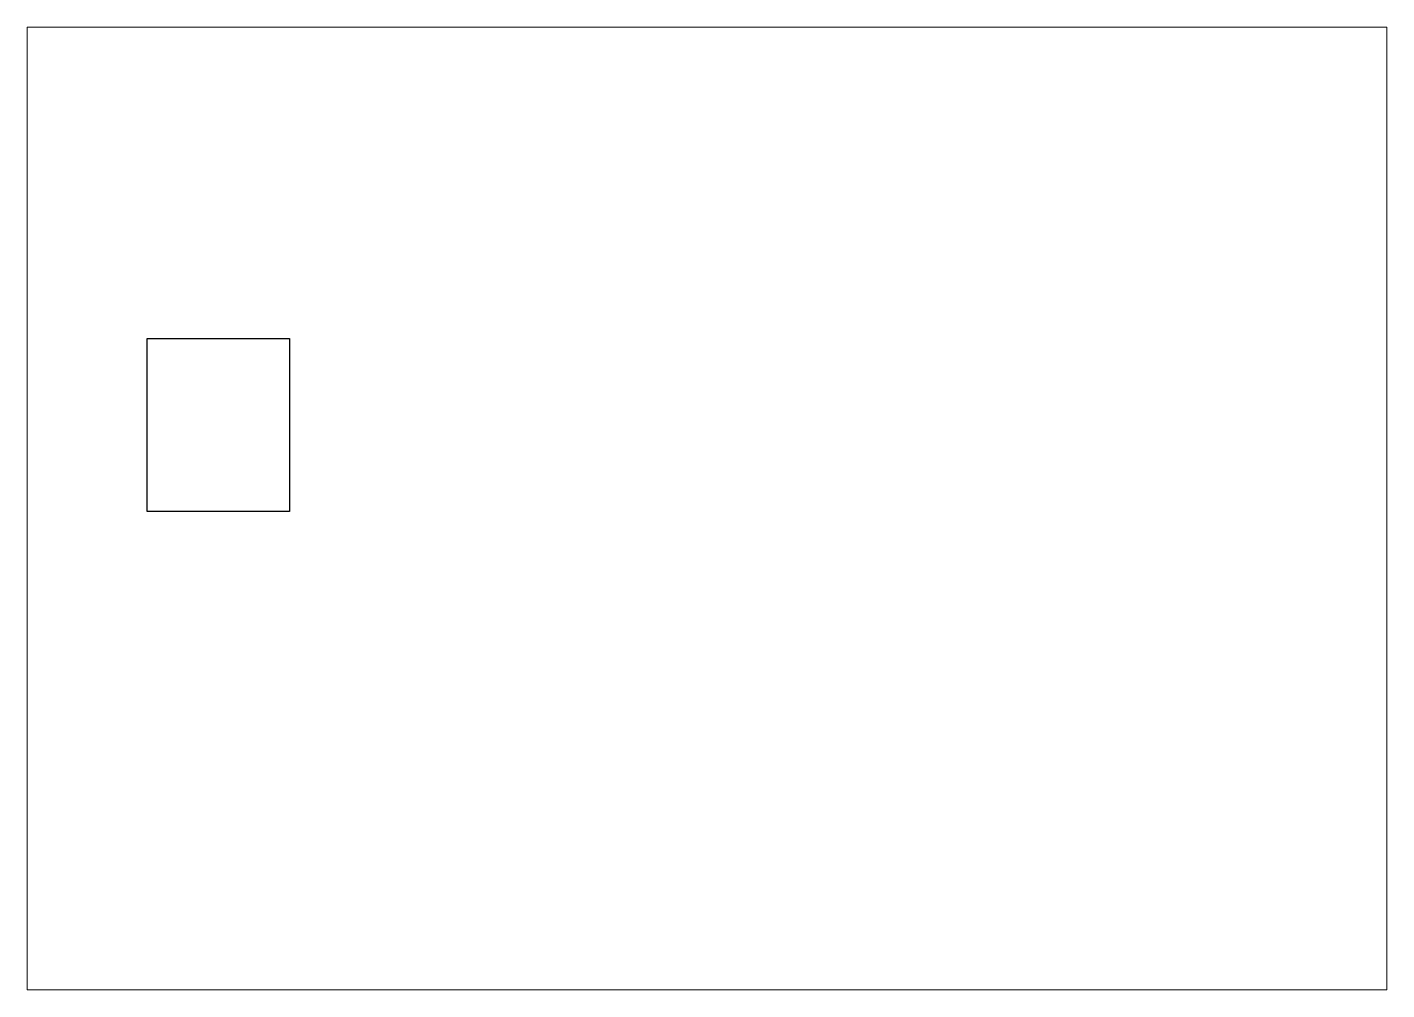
# Paper-space layout 'Présentation1' of a CAD drawing. Header units: centimetres, sheet in millimetres. Extents: x -1 to 417, y -1 to 294.
# The model-space entities are those that its viewports show. They can reach past a viewport. Long polylines and large blocks are cut down to what shows.
import ezdxf

# ---------------------------------------------------------------- set-up
doc = ezdxf.new("R2010")
doc.units = ezdxf.units.CM
doc.header["$LTSCALE"] = 0.5
doc.layers.add('1COTE_INTERIEURE', color=8, linetype='CONTINUOUS')
doc.layers.add('3SU', color=2, linetype='CONTINUOUS')

msp = doc.modelspace()

# ---------------------------------------------------------------- linework, layer by layer
at = {"layer": '3SU'}
msp.add_lwpolyline([(28451.1, -13713.424), (28101.1, -13713.424), (28101.1, -13288.424), (28451.1, -13288.424)], close=True, dxfattribs=at)

psp = doc.layouts.new('Présentation1')

# ---------------------------------------------------------------- viewports
at = {"layer": '1COTE_INTERIEURE'}
psp.add_viewport(center=(207.76, 146.61), size=(417.78, 295.6742), view_center_point=(29476.836, -13705.667), view_height=2364.4894, dxfattribs=at)

doc.saveas('drawing.dxf')
